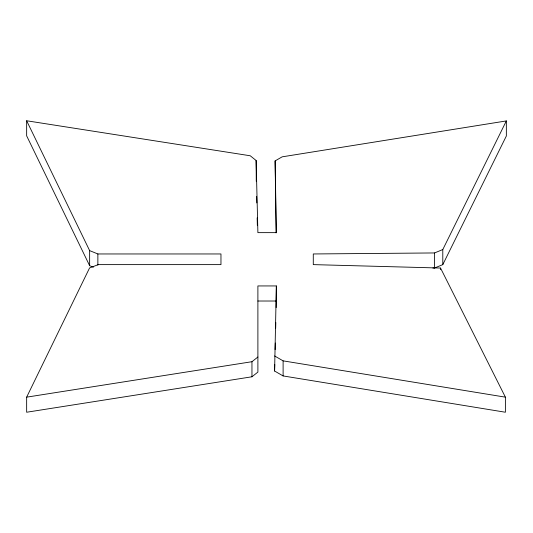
<?xml version="1.0" encoding="UTF-8"?>
<svg xmlns="http://www.w3.org/2000/svg" width="533" height="533" viewBox="0 0 533 533"><rect width="100%" height="100%" fill="white"/><g stroke="black" fill="none" stroke-linecap="round" stroke-linejoin="round"><path stroke-width="0.8" d="M506.35 120.924L442.79 249.557L434.535 252.948L313.284 253.961L313.284 264.621L440.531 268.039L505.391 397.158L505.391 412.236L283.11 375.938L274.602 371.028L276.354 285.941L257.892 285.941L257.892 372.087L251.956 376.784L26.65 412.236L26.65 397.158L89.564 267.952L98.305 264.621L220.962 264.621L220.962 253.961L97.865 253.961L89.637 250.617L26.65 120.764L250.237 155.769L256.133 160.506L257.892 232.641L276.354 232.641L275.115 160.906L282.164 156.835L506.35 120.924L506.35 136.002L442.79 264.635L434.535 268.026L432.876 268.039M274.602 371.028L274.762 364.439M275.135 349.615L275.301 343.025M275.674 328.201L275.821 322.432M276.187 307.608L276.354 285.941M26.65 397.158L251.956 361.707L257.892 357.017M257.892 301.018L276.354 301.018M274.602 355.951L283.11 360.861L505.391 397.158M26.65 120.764L26.65 135.842L89.637 265.694L93.375 267.213M256.273 181.387L256.133 160.506M256.639 196.311L256.799 202.946M257.166 217.87L257.346 225.332M276.101 232.874L275.115 160.906M442.79 249.557L442.79 264.635M440.531 268.039L440.531 269.625M434.535 252.948L434.535 268.026M283.11 360.861L283.11 375.938M251.956 361.707L251.956 376.784M97.865 253.961L97.865 265.074M89.637 250.617L89.637 265.694"/></g></svg>
